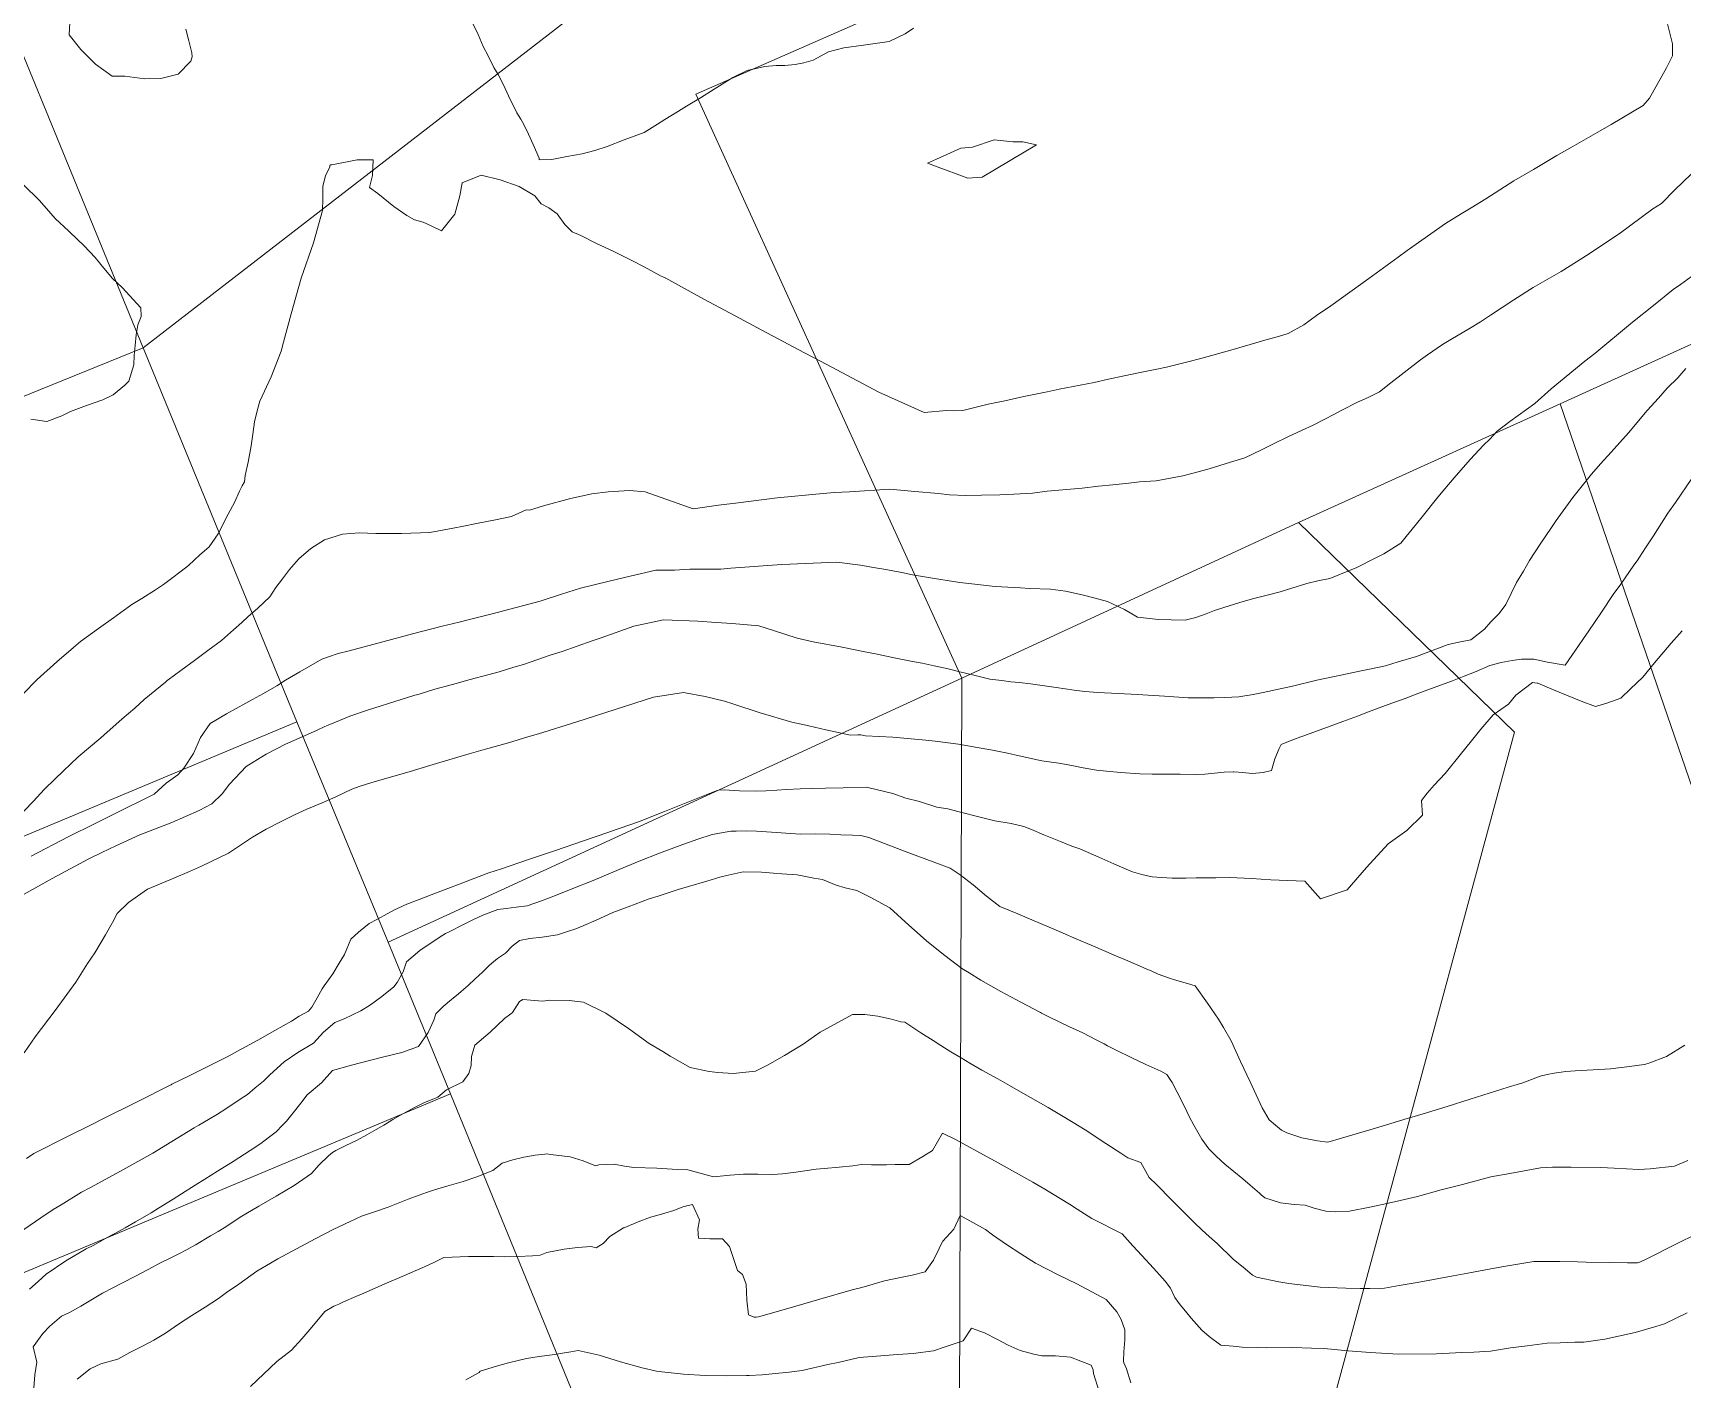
# Model space of a CAD drawing. Header units: inches. Extents: x 11351264 to 11356330, y 6702313 to 6706468.
# Drawn here: x 11352070.5 to 11352467.3, y 6704938.9 to 6705262.7 of the extents above; entities that cross this region are included whole.
import ezdxf

# ---------------------------------------------------------------- set-up
doc = ezdxf.new("R2010")
doc.units = ezdxf.units.IN
doc.header["$MEASUREMENT"] = 0
doc.layers.add('Shumate_Contours_clip1', color=7, linetype='Continuous', lineweight=0)
doc.layers.add('Shumate_Parcels_clip1', color=7, linetype='Continuous', lineweight=0)

msp = doc.modelspace()

# ---------------------------------------------------------------- linework, layer by layer
at = {"layer": 'Shumate_Contours_clip1'}
for points, elevation in [([(11352463.14, 6705267.54), (11352465.01, 6705260.12), (11352465.04, 6705257.22), (11352463.54, 6705254.32), (11352459.44, 6705247.07), (11352457.95, 6705245.33), (11352450.27, 6705240.75), (11352447.6, 6705239.22), (11352440.84, 6705235.35), (11352437.22, 6705233.27), (11352431.58, 6705229.9), (11352426.86, 6705227.14), (11352420.07, 6705222.88), (11352416.54, 6705220.65), (11352414.18, 6705219.2), (11352410.37, 6705216.92), (11352401.18, 6705210.4), (11352398.97, 6705208.79), (11352391.97, 6705203.71), (11352382.77, 6705197.13), (11352379.38, 6705194.81), (11352376.32, 6705192.57), (11352372.54, 6705190.47), (11352370.2, 6705189.74), (11352367.46, 6705188.97), (11352359.31, 6705186.57), (11352351.5, 6705184.46), (11352348.43, 6705183.6), (11352343.3, 6705182.32), (11352340.95, 6705181.85), (11352336.49, 6705180.98), (11352333.1, 6705180.26), (11352329.27, 6705179.44), (11352325.89, 6705178.65), (11352317.4, 6705177.07), (11352314.55, 6705176.41), (11352308.9, 6705175.32), (11352304.37, 6705174.24), (11352300.38, 6705173.44), (11352294.28, 6705171.95), (11352292.06, 6705171.83), (11352290.35, 6705171.89), (11352284.96, 6705171.43), (11352274.05, 6705176.33), (11352259.98, 6705183.79), (11352256.17, 6705185.81), (11352245.89, 6705191.25), (11352239.45, 6705194.73), (11352231.94, 6705198.69), (11352222.77, 6705203.74), (11352222.2, 6705204.02), (11352221.53, 6705204.31), (11352217.57, 6705206.5), (11352214.8, 6705207.92), (11352210.27, 6705210.2), (11352205.95, 6705212.2), (11352202.35, 6705213.99), (11352200.22, 6705214.88), (11352198.46, 6705216.7), (11352196.62, 6705219.27), (11352194.68, 6705220.66), (11352192.83, 6705221.65), (11352191.31, 6705223.56), (11352187.47, 6705225.8), (11352182.96, 6705227.45), (11352178.4, 6705228.5), (11352173.76, 6705226.68), (11352173.23, 6705223.53), (11352172.01, 6705219.14), (11352168.79, 6705215.17), (11352166.3, 6705216.32), (11352164.39, 6705217.2), (11352162.29, 6705217.78), (11352160.47, 6705218.87), (11352157.35, 6705221.01), (11352153.48, 6705224.1), (11352151.52, 6705225.59), (11352152.23, 6705228.45), (11352152.34, 6705232.26), (11352148.56, 6705232.22), (11352142.42, 6705231.04), (11352142.02, 6705231), (11352141.92, 6705230.82), (11352141.92, 6705230.49), (11352140.88, 6705228.46), (11352140.27, 6705225.84), (11352140.3, 6705222.89), (11352140.18, 6705220.02), (11352138, 6705212.26), (11352135.04, 6705203.73), (11352132.63, 6705195.2), (11352130.8, 6705188.34), (11352130.23, 6705186.17), (11352127.83, 6705180.02), (11352125.14, 6705174.15), (11352124.58, 6705172.17), (11352123.84, 6705169.23), (11352123.39, 6705166.21), (11352122.98, 6705163.42), (11352122.33, 6705159.53), (11352121.6, 6705156.28), (11352121.45, 6705154.74), (11352120.83, 6705153.79), (11352120.2, 6705152.53), (11352119, 6705149.81), (11352117.48, 6705146.95), (11352115.06, 6705142.21), (11352112.94, 6705139.09), (11352111.69, 6705138.08), (11352110.7, 6705137.17), (11352107.93, 6705134.67), (11352106.19, 6705133.27), (11352103.84, 6705131.47), (11352101.93, 6705130.07), (11352100.04, 6705128.77), (11352096.71, 6705126.71), (11352094.28, 6705125.23), (11352089.9, 6705122.07), (11352086.3, 6705119.49), (11352081.95, 6705116.35), (11352080.3, 6705114.91), (11352076.3, 6705111.45), (11352071.53, 6705107.2), (11352068.08, 6705103.71)], 1450), ([(11352079.41, 6705265.25), (11352079.25, 6705262.28), (11352082, 6705258.8), (11352085.56, 6705255.27), (11352089.56, 6705252.35), (11352092.63, 6705252.32), (11352097.4, 6705251.69), (11352101.26, 6705251.82), (11352105.49, 6705252.83), (11352108.48, 6705255.95), (11352108.82, 6705257.01), (11352108.72, 6705257.97), (11352108.06, 6705260.84), (11352107.28, 6705263.66)], 1450), ([(11352176.28, 6705265.18), (11352177.61, 6705262.36), (11352178.85, 6705259.5), (11352180.07, 6705257.23), (11352181.41, 6705254.44), (11352182.43, 6705252.79), (11352183.72, 6705250.23), (11352184.9, 6705247.61), (11352186.94, 6705243.53), (11352187.9, 6705242.04), (11352188.53, 6705240.91), (11352189.72, 6705238.4), (11352190.9, 6705235.88), (11352192.33, 6705232.62), (11352192.33, 6705232.22), (11352195.36, 6705232.29), (11352198.94, 6705232.99), (11352202.67, 6705233.65), (11352205.69, 6705234.45), (11352208.69, 6705235.45), (11352212.74, 6705237.03), (11352217.56, 6705238.84), (11352220.76, 6705240.8), (11352222.58, 6705241.9), (11352225.83, 6705243.93), (11352227.78, 6705245.14), (11352231.11, 6705247.18), (11352234.43, 6705249.25), (11352238.89, 6705252.05), (11352242.38, 6705253.73), (11352246.65, 6705254.67), (11352249.38, 6705254.9), (11352251.45, 6705254.94), (11352253.88, 6705255.14), (11352255.98, 6705255.56), (11352258.28, 6705256.2), (11352261.96, 6705258.2), (11352265.59, 6705259.19), (11352270.33, 6705259.82), (11352276.56, 6705260.73), (11352280.39, 6705262.56), (11352282.4, 6705263.91)], 1450), ([(11352469.49, 6705228.75), (11352465.59, 6705224.97), (11352462.33, 6705221.71), (11352460.26, 6705220.4), (11352452.16, 6705214.46), (11352444.3, 6705209.21), (11352441.9, 6705207.65), (11352438.24, 6705205.39), (11352431.52, 6705201.51), (11352426.84, 6705198.53), (11352421.23, 6705194.86), (11352418.8, 6705193.27), (11352416.18, 6705191.65), (11352411.67, 6705189.03), (11352409.66, 6705187.8), (11352406.06, 6705185.33), (11352404.41, 6705184.1), (11352397.23, 6705178.56), (11352394.5, 6705176.43), (11352391.82, 6705175.07), (11352389.21, 6705173.94), (11352385.48, 6705172.02), (11352383.36, 6705170.91), (11352381.49, 6705169.91), (11352378.52, 6705168.43), (11352375.76, 6705167.13), (11352372.46, 6705165.57), (11352369.2, 6705163.98), (11352365.93, 6705162.39), (11352362.09, 6705160.54), (11352358.7, 6705159.53), (11352353.56, 6705157.86), (11352350.85, 6705157.17), (11352347.23, 6705156.17), (11352340.78, 6705155.02), (11352336.75, 6705154.76), (11352334.22, 6705154.45), (11352330.36, 6705154.06), (11352326.86, 6705153.68), (11352322.96, 6705153.27), (11352314.57, 6705152.52), (11352311.03, 6705152), (11352306.53, 6705151.8), (11352303.12, 6705151.61), (11352298.78, 6705151.52), (11352294.98, 6705151.48), (11352291.04, 6705151.62), (11352288.39, 6705151.95), (11352282.73, 6705152.4), (11352276.68, 6705153), (11352267, 6705152.39), (11352263.3, 6705152.22), (11352259.74, 6705151.88), (11352249.56, 6705150.94), (11352240.21, 6705149.69), (11352235.45, 6705149.15), (11352229.36, 6705148.24), (11352217.8, 6705152.37), (11352214.04, 6705152.68), (11352211.46, 6705152.53), (11352208.94, 6705152.38), (11352204.98, 6705151.88), (11352199.85, 6705150.74), (11352193.34, 6705149), (11352189.98, 6705147.98), (11352189.17, 6705148.03), (11352185.68, 6705146.39), (11352181.8, 6705145.62), (11352177.25, 6705144.72), (11352174.07, 6705144.11), (11352171.63, 6705143.63), (11352166, 6705142.54), (11352159.18, 6705142.35), (11352153.01, 6705142.31), (11352148.98, 6705142.5), (11352144.96, 6705142.2), (11352140.67, 6705140.83), (11352137.38, 6705138.73), (11352134.48, 6705136.26), (11352132.27, 6705133.68), (11352130.59, 6705131.39), (11352128.95, 6705129.35), (11352127.48, 6705127.09), (11352124.63, 6705124.35), (11352122.25, 6705122.25), (11352120.78, 6705120.88), (11352118.8, 6705119.12), (11352115.85, 6705116.58), (11352112.61, 6705114.17), (11352109.35, 6705111.77), (11352106.09, 6705109.39), (11352103.04, 6705107.12), (11352102.9, 6705107.02), (11352102.79, 6705106.93), (11352102.38, 6705106.57), (11352097.3, 6705102.36), (11352094.99, 6705100.29), (11352092.01, 6705097.76), (11352086.83, 6705093.13), (11352081.37, 6705088.58), (11352079.53, 6705086.87), (11352077.85, 6705085.25), (11352075.8, 6705083.24), (11352073.3, 6705080.8), (11352070.55, 6705077.86), (11352066.36, 6705073.51)], 1448), ([(11352068.32, 6705226.12), (11352072.01, 6705222.53), (11352073.8, 6705220.55), (11352075.89, 6705218.12), (11352079.11, 6705215.04), (11352081.27, 6705213.08), (11352082.87, 6705211.53), (11352085.45, 6705208.71), (11352087.6, 6705206.14), (11352089.69, 6705203.71), (11352091.95, 6705201.5), (11352096.51, 6705196.62), (11352096.52, 6705194.51), (11352095.77, 6705192.5), (11352095.31, 6705190.1), (11352095.13, 6705187.54), (11352094.89, 6705185.18), (11352094.81, 6705182.88), (11352093.55, 6705178.94), (11352092.61, 6705178), (11352089.79, 6705175.67), (11352087.29, 6705174.47), (11352083.39, 6705173.12), (11352079.52, 6705171.67), (11352077.43, 6705170.64), (11352073.86, 6705169.26), (11352070.03, 6705169.85)], 1452), ([(11352471.38, 6705205.45), (11352466.95, 6705202.27), (11352465.19, 6705201.01), (11352460.45, 6705197.19), (11352455.39, 6705193.15), (11352446.32, 6705185.65), (11352443.95, 6705183.75), (11352435.85, 6705177.1), (11352431.85, 6705173.62), (11352425.88, 6705169.26), (11352422.84, 6705166.93), (11352421.06, 6705165.06), (11352419.55, 6705163.57), (11352416.34, 6705160.11), (11352412.46, 6705155.69), (11352410.27, 6705153.04), (11352408.58, 6705151.07), (11352404.75, 6705146.37), (11352402.35, 6705143.41), (11352400.96, 6705141.61), (11352399.67, 6705140.02), (11352395.58, 6705137.43), (11352393.27, 6705136.29), (11352389.09, 6705134.14), (11352382.59, 6705131.54), (11352379.68, 6705130.92), (11352377.03, 6705130.28), (11352373.41, 6705129.15), (11352370.62, 6705128.29), (11352367.13, 6705127.41), (11352363.92, 6705126.58), (11352360.88, 6705125.76), (11352357.04, 6705124.52), (11352354.79, 6705123.8), (11352352.82, 6705123), (11352350.28, 6705122.11), (11352347.72, 6705121.5), (11352344.4, 6705121.52), (11352341.3, 6705121.62), (11352336.32, 6705122.2), (11352333.19, 6705124.03), (11352329.04, 6705125.99), (11352325.79, 6705126.89), (11352322.97, 6705127.55), (11352318.99, 6705128.44), (11352315.36, 6705128.91), (11352310.32, 6705129.06), (11352308.11, 6705129.25), (11352302.04, 6705129.59), (11352295.67, 6705130.32), (11352293.56, 6705130.54), (11352287.46, 6705131.49), (11352282.14, 6705132.41), (11352279.55, 6705132.94), (11352275.24, 6705133.77), (11352272.77, 6705134.14), (11352269.67, 6705134.69), (11352263.97, 6705135.42), (11352250.74, 6705134.85), (11352238.42, 6705133.96), (11352236.02, 6705133.74), (11352228.53, 6705133.77), (11352224.85, 6705133.53), (11352220.4, 6705133.47), (11352214.25, 6705132.1), (11352209.17, 6705130.89), (11352202.3, 6705129.18), (11352197.72, 6705127.71), (11352192.56, 6705126.08), (11352186.76, 6705124.54), (11352180.98, 6705123.03), (11352175.2, 6705121.54), (11352173.08, 6705121.03), (11352169.01, 6705120.02), (11352161.87, 6705118.16), (11352154.72, 6705116.28), (11352146.59, 6705114.14), (11352143.96, 6705113.42), (11352141.64, 6705112.65), (11352140.01, 6705112.08), (11352137.4, 6705110.55), (11352134.73, 6705109.05), (11352131.32, 6705107.05), (11352129.16, 6705105.72), (11352126.02, 6705103.86), (11352123.37, 6705102.37), (11352121.74, 6705101.5), (11352117.07, 6705098.95), (11352113.13, 6705096.62), (11352110.83, 6705093.23), (11352109.16, 6705089.4), (11352106.79, 6705085.89), (11352105.34, 6705084.27), (11352102.53, 6705082.26), (11352099.65, 6705079.6), (11352097.77, 6705078.66), (11352091.94, 6705075.74), (11352088.21, 6705073.93), (11352085.45, 6705072.57), (11352078.95, 6705069.39), (11352070.07, 6705064.69)], 1446), ([(11352468.23, 6705182.04), (11352466.31, 6705179.78), (11352463.75, 6705177.28), (11352461.67, 6705174.91), (11352458.95, 6705171.9), (11352454.46, 6705166.54), (11352450.25, 6705161.91), (11352447.68, 6705159.07), (11352445.53, 6705156.57), (11352441.03, 6705151.02), (11352437.03, 6705145.43), (11352435.89, 6705143.75), (11352433.13, 6705139.74), (11352430.6, 6705135.87), (11352429.15, 6705133.28), (11352427.49, 6705130.56), (11352424.91, 6705125.27), (11352423.32, 6705123.06), (11352421.3, 6705121.1), (11352419.74, 6705119.29), (11352416.5, 6705116.71), (11352413.59, 6705116.19), (11352411.04, 6705115.66), (11352403.44, 6705112.77), (11352398.98, 6705111.43), (11352395.99, 6705110.52), (11352392.11, 6705109.72), (11352390.07, 6705109.31), (11352386.7, 6705108.59), (11352383.31, 6705107.88), (11352379.42, 6705107.08), (11352373.61, 6705105.62), (11352366.54, 6705104.05), (11352364.12, 6705103.61), (11352360.67, 6705103.06), (11352357.28, 6705102.85), (11352354.74, 6705102.77), (11352348.47, 6705102.78), (11352342.77, 6705103.17), (11352336.3, 6705103.63), (11352331.67, 6705103.84), (11352326.71, 6705104.05), (11352323.62, 6705104.32), (11352321.05, 6705104.66), (11352316.68, 6705105.3), (11352313.9, 6705105.67), (11352310.53, 6705106.15), (11352307.92, 6705106.45), (11352305.78, 6705106.65), (11352303.67, 6705106.96), (11352300.74, 6705107.27), (11352296.89, 6705108.28), (11352293.5, 6705109.07), (11352290.7, 6705109.76), (11352287.36, 6705110.5), (11352284.45, 6705111.12), (11352282.13, 6705111.55), (11352278.15, 6705112.36), (11352273.26, 6705113.35), (11352270.29, 6705113.98), (11352265.23, 6705115), (11352258.23, 6705116.26), (11352254.42, 6705117.15), (11352248.73, 6705118.97), (11352245.2, 6705120.1), (11352238.74, 6705120.67), (11352234.91, 6705120.88), (11352230.48, 6705121.22), (11352222.24, 6705121.54), (11352215.08, 6705120.06), (11352207.22, 6705117.26), (11352205.07, 6705116.51), (11352197.86, 6705113.98), (11352194.98, 6705113.02), (11352188.52, 6705110.8), (11352186.25, 6705110.16), (11352182.68, 6705109.08), (11352179.98, 6705108.32), (11352175.74, 6705107.17), (11352171.48, 6705106.04), (11352167.25, 6705104.85), (11352163.43, 6705103.69), (11352162.82, 6705103.51), (11352162.41, 6705103.4), (11352159.15, 6705102.38), (11352151, 6705099.82), (11352146.78, 6705098.36), (11352144.27, 6705097.36), (11352141.51, 6705096.22), (11352140.74, 6705095.86), (11352138.71, 6705094.95), (11352136.02, 6705093.77), (11352133.29, 6705092.53), (11352131.29, 6705091.63), (11352126.6, 6705089.21), (11352123.52, 6705087.3), (11352122.46, 6705086.69), (11352121.8, 6705086.24), (11352117.77, 6705082), (11352116.02, 6705079.73), (11352113.55, 6705077.29), (11352110.54, 6705075.66), (11352103.93, 6705072.81), (11352096.23, 6705069.83), (11352090.48, 6705067.22), (11352087.07, 6705065.6), (11352083.94, 6705064.09), (11352075.14, 6705059.29), (11352066.37, 6705054.47)], 1444), ([(11352469.69, 6705155.6), (11352465.75, 6705149.81), (11352463.92, 6705147.2), (11352460.45, 6705141.78), (11352458.5, 6705138.91), (11352457.09, 6705136.61), (11352456.48, 6705135.72), (11352455.73, 6705134.71), (11352452.54, 6705130.12), (11352450.75, 6705127.64), (11352447.89, 6705123.43), (11352444.87, 6705118.95), (11352443.56, 6705117.04), (11352442.39, 6705115.34), (11352439.22, 6705110.65), (11352434.9, 6705111.41), (11352431.61, 6705112.06), (11352428.7, 6705112.12), (11352426.43, 6705111.75), (11352423.78, 6705111.3), (11352421.07, 6705110.56), (11352417.77, 6705109.13), (11352414.92, 6705107.98), (11352412.04, 6705106.87), (11352409.19, 6705105.83), (11352406.15, 6705104.72), (11352403.37, 6705103.67), (11352400.66, 6705102.66), (11352397.5, 6705101.49), (11352394.42, 6705100.36), (11352391.85, 6705099.39), (11352389.24, 6705098.42), (11352385.71, 6705097.12), (11352382.61, 6705095.98), (11352380.23, 6705095.09), (11352377.81, 6705094.18), (11352373.8, 6705092.74), (11352370.83, 6705091.53), (11352370.37, 6705090.62), (11352369.3, 6705088.13), (11352368.49, 6705085.3), (11352366.54, 6705084.83), (11352363.87, 6705084.56), (11352361.64, 6705084.84), (11352359.5, 6705085.01), (11352359.3, 6705085.01), (11352357.16, 6705084.89), (11352354.84, 6705084.65), (11352352.52, 6705084.42), (11352350.2, 6705084.33), (11352346.55, 6705084.39), (11352339.84, 6705084.42), (11352336.82, 6705084.5), (11352332.3, 6705084.84), (11352328.84, 6705085.13), (11352326.41, 6705085.37), (11352323.17, 6705085.94), (11352320.48, 6705086.53), (11352317.35, 6705087.04), (11352313.3, 6705087.6), (11352307.79, 6705088.82), (11352305.02, 6705089.45), (11352300.99, 6705090.3), (11352297.71, 6705090.82), (11352293.19, 6705091.67), (11352287.6, 6705092.38), (11352285.32, 6705092.64), (11352277.41, 6705093.35), (11352270.82, 6705093.67), (11352269.73, 6705093.86), (11352269.03, 6705093.87), (11352267.11, 6705093.84), (11352264.69, 6705094.36), (11352261.3, 6705095.1), (11352257.19, 6705096.02), (11352253.08, 6705096.97), (11352245.52, 6705099.2), (11352238.89, 6705101.33), (11352236.94, 6705101.96), (11352232.29, 6705103.11), (11352227.04, 6705104.05), (11352219.82, 6705102.98), (11352210.57, 6705099.95), (11352201.35, 6705097), (11352192.16, 6705094.16), (11352189.59, 6705093.41), (11352184.93, 6705091.97), (11352179.4, 6705090.45), (11352175.47, 6705089.31), (11352172.16, 6705088.32), (11352166.01, 6705086.49), (11352161.28, 6705085.1), (11352156.54, 6705083.71), (11352154.58, 6705083.15), (11352151.81, 6705082.32), (11352149.25, 6705081.58), (11352147.22, 6705080.83), (11352143.4, 6705079.01), (11352140.09, 6705077.56), (11352136.42, 6705076.04), (11352133.46, 6705074.68), (11352130.27, 6705073.04), (11352126.65, 6705071.21), (11352123.38, 6705069.26), (11352120.7, 6705067.53), (11352117.58, 6705065.44), (11352111.05, 6705062.3), (11352108.15, 6705061.02), (11352104.42, 6705059.37), (11352098.04, 6705056.73), (11352093.47, 6705053.53), (11352090.78, 6705050.9), (11352089.68, 6705048.73), (11352087.95, 6705045.79), (11352085.43, 6705041.46), (11352083.62, 6705038.87), (11352080.87, 6705034.38), (11352075.86, 6705027.59), (11352071.08, 6705021.25), (11352068.39, 6705017.37)], 1442), ([(11352467.31, 6705118.92), (11352464.69, 6705115.98), (11352460.71, 6705111.25), (11352457.89, 6705107.78), (11352454.88, 6705104.92), (11352452.56, 6705102.69), (11352449.24, 6705101.48), (11352446.49, 6705100.7), (11352443.02, 6705102.03), (11352439.52, 6705103.43), (11352435.99, 6705104.89), (11352432.63, 6705106.32), (11352432.48, 6705106.36), (11352431.29, 6705106.47), (11352427.31, 6705103.47), (11352425.52, 6705101.23), (11352423.7, 6705099.98), (11352421.89, 6705098.68), (11352418.86, 6705095.29), (11352416.64, 6705092.41), (11352413.93, 6705089.11), (11352410.34, 6705084.62), (11352407.63, 6705081.81), (11352406.02, 6705079.83), (11352404.62, 6705078.11), (11352404.86, 6705074.58), (11352401.12, 6705070.87), (11352396.63, 6705067.69), (11352391.41, 6705061.95), (11352386.74, 6705056.64), (11352380.34, 6705054.42), (11352376.53, 6705058.7), (11352374.44, 6705058.75), (11352368.39, 6705059.01), (11352363.74, 6705059.29), (11352358.39, 6705059.55), (11352355.12, 6705059.48), (11352352.65, 6705059.46), (11352350.39, 6705059.46), (11352347.95, 6705059.38), (11352344.66, 6705059.4), (11352342.09, 6705059.56), (11352339.84, 6705059.74), (11352339.39, 6705059.77), (11352337.32, 6705060.31), (11352335.12, 6705060.92), (11352332.98, 6705061.79), (11352330.57, 6705062.85), (11352326.94, 6705064.48), (11352322.4, 6705066.43), (11352320.51, 6705067.13), (11352317.77, 6705068.2), (11352313.77, 6705069.87), (11352310.81, 6705071.1), (11352308.94, 6705071.87), (11352305.9, 6705072.52), (11352301.94, 6705073.19), (11352298.39, 6705074.12), (11352293.41, 6705075.4), (11352290.68, 6705076.06), (11352288.04, 6705076.51), (11352283.8, 6705077.84), (11352280.51, 6705078.69), (11352277.4, 6705079.74), (11352273.06, 6705080.78), (11352271.03, 6705081.32), (11352265.5, 6705081.14), (11352261.21, 6705081.05), (11352257.91, 6705080.96), (11352255.13, 6705080.89), (11352251.85, 6705080.73), (11352249.47, 6705080.59), (11352246.87, 6705080.44), (11352244.54, 6705080.3), (11352240.49, 6705080.42), (11352236.81, 6705080.62), (11352235.5, 6705080.58), (11352234.88, 6705080.43), (11352228.52, 6705077.89), (11352222.5, 6705075.47), (11352216.19, 6705072.94), (11352209.44, 6705070.61), (11352208.85, 6705070.41), (11352202.77, 6705068.32), (11352196.27, 6705066.1), (11352189.78, 6705063.88), (11352183.29, 6705061.68), (11352180.24, 6705060.71), (11352176.23, 6705059.19), (11352173.27, 6705058.06), (11352170.31, 6705056.93), (11352166.37, 6705055.41), (11352163.42, 6705054.28), (11352160.47, 6705053.13), (11352157.47, 6705051.76), (11352155.06, 6705050.45), (11352153.22, 6705049.49), (11352151.38, 6705048.53), (11352148.84, 6705046.38), (11352147.04, 6705044.72), (11352145.48, 6705041.08), (11352144.2, 6705038.94), (11352142.69, 6705036.42), (11352140.55, 6705033.49), (11352140.07, 6705032.77), (11352138.87, 6705030.65), (11352137.61, 6705028.4), (11352136.8, 6705027.42), (11352134.6, 6705026.18), (11352132.75, 6705025.04), (11352128.68, 6705022.72), (11352124.59, 6705020.43), (11352120.79, 6705018.32), (11352120.48, 6705018.16), (11352117.75, 6705016.64), (11352112.12, 6705013.86), (11352108.09, 6705011.87), (11352103.96, 6705009.82), (11352103.77, 6705009.71), (11352103.53, 6705009.57), (11352095.58, 6705005.62), (11352087.29, 6705001.47), (11352084.35, 6705000), (11352079.01, 6704997.32), (11352070.73, 6704993.16), (11352068.98, 6704991.94)], 1440), ([(11352468, 6705019.2), (11352463.58, 6705016.54), (11352459.29, 6705014.92), (11352458.76, 6705014.73), (11352458.6, 6705014.7), (11352458.21, 6705014.58), (11352454.7, 6705014.08), (11352450.11, 6705013.56), (11352445.89, 6705013.31), (11352441.62, 6705013.03), (11352439.35, 6705012.89), (11352436.5, 6705012.53), (11352434.84, 6705012.15), (11352433.2, 6705011.75), (11352428.98, 6705010.18), (11352427.63, 6705009.76), (11352425.44, 6705009.09), (11352416.34, 6705006.26), (11352410.77, 6705004.46), (11352405, 6705002.71), (11352400.34, 6705001.36), (11352395.93, 6705000), (11352393.57, 6704999.27), (11352385.34, 6704996.85), (11352382.11, 6704995.93), (11352379.62, 6704996.18), (11352375.82, 6704996.97), (11352372.21, 6704998.12), (11352370.93, 6704998.78), (11352369.47, 6705000), (11352367.93, 6705001.29), (11352366.24, 6705004.12), (11352363.39, 6705010.37), (11352361.1, 6705015.31), (11352358.79, 6705020.25), (11352357.01, 6705023.51), (11352355.77, 6705025.51), (11352353.09, 6705029.36), (11352350.13, 6705033.51), (11352348.3, 6705034.06), (11352345.76, 6705034.76), (11352343.72, 6705035.43), (11352341.28, 6705036.29), (11352339.38, 6705037.16), (11352338.7, 6705037.45), (11352338.37, 6705037.6), (11352336.35, 6705038.48), (11352333.98, 6705039.49), (11352330.7, 6705040.9), (11352328.7, 6705041.75), (11352325.14, 6705043.27), (11352321.71, 6705044.72), (11352318.37, 6705046.15), (11352315.03, 6705047.58), (11352310.87, 6705049.37), (11352307.45, 6705050.84), (11352303.14, 6705052.61), (11352299.99, 6705055.04), (11352296.73, 6705057.77), (11352293.59, 6705060.18), (11352291.24, 6705061.82), (11352287.76, 6705063.1), (11352280.65, 6705065.76), (11352276.48, 6705067.31), (11352271.66, 6705069.19), (11352270.99, 6705069.33), (11352269.74, 6705069.65), (11352267.67, 6705069.72), (11352264.9, 6705069.86), (11352262.23, 6705069.97), (11352258.79, 6705070.09), (11352255.15, 6705069.98), (11352249.42, 6705070.43), (11352244.63, 6705070.75), (11352242.16, 6705070.78), (11352239.7, 6705070.74), (11352238.47, 6705070.74), (11352233.97, 6705069.88), (11352230.47, 6705068.77), (11352226.89, 6705067.52), (11352221.31, 6705065.46), (11352216.38, 6705063.48), (11352211.55, 6705061.46), (11352205.27, 6705058.84), (11352200.42, 6705056.91), (11352196.26, 6705055.25), (11352192.87, 6705053.97), (11352189.43, 6705052.74), (11352186.75, 6705052.44), (11352184.36, 6705052.15), (11352182.38, 6705051.89), (11352178.77, 6705050.53), (11352176.53, 6705049.43), (11352174.27, 6705048.34), (11352170.47, 6705046.4), (11352169.79, 6705046.06), (11352168.46, 6705045.33), (11352163.64, 6705041.99), (11352160.4, 6705039.27), (11352159.57, 6705036.85), (11352158.16, 6705034.3), (11352157.31, 6705033.25), (11352154.49, 6705030.94), (11352151.72, 6705028.95), (11352149.37, 6705027.53), (11352145.4, 6705025.59), (11352143.12, 6705024.67), (11352140.4, 6705022.33), (11352138, 6705019.7), (11352134.22, 6705017.49), (11352130.96, 6705015.23), (11352127.55, 6705012.08), (11352125.99, 6705010.55), (11352124, 6705008.95), (11352122.16, 6705007.38), (11352120.37, 6705006.26), (11352116.9, 6705003.91), (11352114.93, 6705002.61), (11352112.76, 6705001.31), (11352110.41, 6705000), (11352109.3, 6704999.38), (11352103.95, 6704996.09), (11352099.38, 6704993.23), (11352090.7, 6704988.41), (11352084.4, 6704985.02), (11352082.22, 6704983.85), (11352077.28, 6704980.81), (11352075.41, 6704979.68), (11352072.41, 6704977.68), (11352067.3, 6704974.2)], 1438), ([(11352468.74, 6704991.52), (11352465.5, 6704990.15), (11352459.63, 6704989.51), (11352456.92, 6704989.31), (11352450.98, 6704989.65), (11352447.76, 6704989.82), (11352440.64, 6704989.92), (11352436.14, 6704989.85), (11352433.23, 6704989.72), (11352425.89, 6704988.38), (11352421.33, 6704987.53), (11352414.51, 6704985.72), (11352409.36, 6704984.43), (11352403.64, 6704982.84), (11352397.39, 6704981.39), (11352392.18, 6704980.22), (11352387.3, 6704979.31), (11352383.83, 6704979.12), (11352381.57, 6704979.3), (11352378.79, 6704980.03), (11352376.61, 6704980.77), (11352373.98, 6704980.91), (11352370.73, 6704981.26), (11352366.95, 6704982.52), (11352366.03, 6704983.24), (11352365.61, 6704983.6), (11352363.38, 6704985.52), (11352361.61, 6704987.04), (11352359.48, 6704988.82), (11352357.33, 6704990.59), (11352355.28, 6704992.41), (11352353.83, 6704993.92), (11352353.44, 6704994.33), (11352351.8, 6704996.65), (11352349.87, 6705000), (11352348.78, 6705001.9), (11352347.51, 6705004.6), (11352345.83, 6705007.94), (11352344.62, 6705010.24), (11352343.36, 6705012.2), (11352341.86, 6705012.96), (11352338.3, 6705014.61), (11352334.74, 6705016.25), (11352331.17, 6705017.99), (11352329.03, 6705019.11), (11352328.29, 6705019.52), (11352326.35, 6705020.53), (11352323.09, 6705022.18), (11352319.89, 6705023.68), (11352317.41, 6705024.85), (11352314.92, 6705026.06), (11352313.15, 6705026.96), (11352312.93, 6705027.09), (11352308.22, 6705029.54), (11352303.4, 6705032.18), (11352298.62, 6705034.86), (11352295.77, 6705036.61), (11352293.99, 6705037.66), (11352289.9, 6705040.83), (11352285.59, 6705044.29), (11352284, 6705045.66), (11352281.25, 6705048.11), (11352276.66, 6705052.28), (11352272.09, 6705054.77), (11352268.76, 6705056.43), (11352265.91, 6705057.12), (11352263.76, 6705057.74), (11352260.46, 6705059.05), (11352258.39, 6705059.43), (11352254.41, 6705060.24), (11352250.72, 6705060.47), (11352248.71, 6705060.65), (11352245.81, 6705060.87), (11352241.42, 6705060.96), (11352237.76, 6705060.15), (11352235.81, 6705059.61), (11352232.66, 6705058.71), (11352228.28, 6705057.39), (11352225.77, 6705056.65), (11352220.95, 6705055.09), (11352218.79, 6705054.43), (11352213.71, 6705052.54), (11352210.08, 6705051.14), (11352206.02, 6705049.31), (11352203.07, 6705048.06), (11352201.14, 6705047.25), (11352199.12, 6705046.55), (11352196.7, 6705045.79), (11352193.01, 6705045.22), (11352190.09, 6705044.89), (11352187.58, 6705044.4), (11352185.82, 6705043.07), (11352184.22, 6705041.37), (11352182.27, 6705040.11), (11352180.4, 6705038.51), (11352178.68, 6705036.83), (11352176.95, 6705035.16), (11352175.25, 6705033.57), (11352175.14, 6705033.47), (11352174.77, 6705033.15), (11352172.87, 6705031.6), (11352171.2, 6705030.22), (11352169.25, 6705028.53), (11352167.42, 6705026.75), (11352166.97, 6705025.27), (11352165.62, 6705022.26), (11352163.3, 6705018.93), (11352159.26, 6705017.5), (11352154.61, 6705016.32), (11352151.8, 6705015.65), (11352147.16, 6705014.44), (11352142.62, 6705013.14), (11352139.98, 6705010.18), (11352136.47, 6705007.31), (11352134.94, 6705005.27), (11352133.13, 6705002.93), (11352131.49, 6705000.91), (11352130.59, 6705000), (11352129.01, 6704998.38), (11352127.09, 6704996.9), (11352125.32, 6704995.58), (11352122.79, 6704993.9), (11352118.65, 6704991.25), (11352114.91, 6704988.92), (11352111.88, 6704987.02), (11352109.58, 6704985.57), (11352106.29, 6704983.49), (11352104.28, 6704982.18), (11352100.71, 6704979.98), (11352098.94, 6704978.87), (11352095.19, 6704976.69), (11352092.73, 6704975.32), (11352091.25, 6704974.46), (11352088.36, 6704972.92), (11352085.17, 6704971.15), (11352083.35, 6704970.2), (11352078.42, 6704967.33), (11352073.73, 6704964.1), (11352071.78, 6704962.38), (11352069.69, 6704960.52)], 1436), ([(11352471.19, 6704974.03), (11352465.65, 6704971.27), (11352458.81, 6704967.86), (11352457.3, 6704967.12), (11352457.04, 6704967.02), (11352456.56, 6704966.9), (11352454.22, 6704966.88), (11352449.78, 6704966.95), (11352444.24, 6704967.04), (11352442.14, 6704967.09), (11352437.93, 6704967.16), (11352434.55, 6704967.18), (11352431.62, 6704967.22), (11352423.97, 6704965.88), (11352420.87, 6704965.33), (11352415.76, 6704964.36), (11352412.21, 6704963.73), (11352407.51, 6704962.87), (11352403.54, 6704962.16), (11352399.24, 6704961.38), (11352394.87, 6704960.6), (11352392.15, 6704960.65), (11352389.88, 6704960.66), (11352386.41, 6704960.74), (11352380.2, 6704961), (11352372.69, 6704961.9), (11352370.3, 6704962.32), (11352364.9, 6704963.42), (11352363.95, 6704963.86), (11352362.15, 6704965.4), (11352360.94, 6704966.49), (11352359.39, 6704967.69), (11352359.19, 6704967.85), (11352355.44, 6704971.48), (11352353.55, 6704973.21), (11352351.88, 6704974.75), (11352349.93, 6704976.57), (11352346.93, 6704979.51), (11352344.45, 6704982.03), (11352340.97, 6704985.6), (11352339.1, 6704987.43), (11352337.06, 6704991), (11352333.94, 6704992.16), (11352332.26, 6704993.25), (11352328.65, 6704995.56), (11352323.7, 6704998.83), (11352321.82, 6705000), (11352321.22, 6705000.37), (11352314.79, 6705004.26), (11352308.71, 6705007.71), (11352305.46, 6705009.55), (11352302.64, 6705011.12), (11352298.79, 6705013.22), (11352295.91, 6705014.94), (11352293.85, 6705016.15), (11352291.4, 6705017.61), (11352288.96, 6705019.13), (11352287.11, 6705020.32), (11352284.16, 6705022.19), (11352280.27, 6705024.76), (11352279.3, 6705024.82), (11352277.12, 6705025.47), (11352273.81, 6705026.2), (11352270.68, 6705026.59), (11352267.73, 6705026.64), (11352259.9, 6705022.32), (11352255.86, 6705019.5), (11352251.33, 6705016.75), (11352247.24, 6705014.41), (11352244.38, 6705012.97), (11352239.03, 6705012.4), (11352235.27, 6705012.64), (11352233.25, 6705012.88), (11352228.63, 6705013.83), (11352223.86, 6705016.6), (11352222.08, 6705017.7), (11352218.75, 6705019.6), (11352213.84, 6705023.26), (11352208.35, 6705026.93), (11352202.95, 6705029.59), (11352199.55, 6705029.97), (11352194.82, 6705030.04), (11352193.17, 6705029.83), (11352192.17, 6705029.87), (11352188.42, 6705030.2), (11352187.55, 6705029.76), (11352185.89, 6705027.1), (11352185.53, 6705026.73), (11352183.98, 6705025.65), (11352180.53, 6705022.38), (11352176.84, 6705019.27), (11352176.06, 6705016.49), (11352175.98, 6705014.34), (11352175.37, 6705012.39), (11352173.97, 6705010.44), (11352170.02, 6705008.45), (11352167.94, 6705006.75), (11352164.59, 6705005.34), (11352162.46, 6705004.28), (11352159.49, 6705002.72), (11352157.12, 6705001.31), (11352155.35, 6705000.25), (11352154.91, 6705000), (11352153.09, 6704998.95), (11352150.82, 6704997.66), (11352148.52, 6704996.39), (11352145.67, 6704995.04), (11352143.4, 6704993.89), (11352142.57, 6704993.37), (11352141.62, 6704992.62), (11352139.35, 6704990.48), (11352137.57, 6704988.33), (11352133.34, 6704985.5), (11352129.05, 6704982.93), (11352124.87, 6704980.48), (11352120.39, 6704977.83), (11352116.91, 6704975.55), (11352115.09, 6704974.44), (11352113.27, 6704973.36), (11352109.79, 6704971.29), (11352109.67, 6704971.22), (11352109.6, 6704971.18), (11352107.61, 6704970.1), (11352105.49, 6704968.98), (11352103.33, 6704967.91), (11352101.19, 6704966.83), (11352098.21, 6704965.29), (11352095, 6704963.58), (11352092.08, 6704962.06), (11352089.7, 6704960.83), (11352087.28, 6704959.57), (11352082.02, 6704956.45), (11352079.29, 6704954.95), (11352077.36, 6704954.03), (11352074.56, 6704951.59), (11352072.92, 6704949.85), (11352070.55, 6704946.68), (11352071.47, 6704942.95), (11352071, 6704939.88), (11352070.71, 6704936.78)], 1434), ([(11352468.54, 6704954.86), (11352463.07, 6704952.16), (11352460.99, 6704951.51), (11352456, 6704950.07), (11352452.02, 6704949.2), (11352448.71, 6704948.52), (11352443.65, 6704947.78), (11352441.5, 6704947.74), (11352437.95, 6704947.61), (11352434.86, 6704947.56), (11352430.06, 6704946.86), (11352426.04, 6704946.39), (11352421.21, 6704945.64), (11352417.19, 6704945.36), (11352414.33, 6704945.3), (11352408.19, 6704944.96), (11352399.11, 6704944.93), (11352392.29, 6704945.32), (11352387, 6704945.7), (11352381.23, 6704946.26), (11352378.12, 6704946.37), (11352373.56, 6704946.52), (11352367.43, 6704946.44), (11352365.15, 6704946.48), (11352361.46, 6704946.55), (11352359.27, 6704946.81), (11352356.35, 6704947.09), (11352353.56, 6704949.15), (11352351.77, 6704950.64), (11352349.19, 6704953.52), (11352347.83, 6704955.2), (11352346.52, 6704956.77), (11352345.29, 6704958.51), (11352344.26, 6704960.76), (11352342.9, 6704962.44), (11352341.54, 6704964), (11352340.17, 6704965.58), (11352337.3, 6704968.62), (11352335.18, 6704970.96), (11352332.6, 6704973.86), (11352325.28, 6704977.55), (11352321.75, 6704979.79), (11352319.9, 6704980.99), (11352314.01, 6704984.55), (11352311.12, 6704986.27), (11352302.74, 6704990.96), (11352292.48, 6704996.5), (11352289.38, 6704998.1), (11352286.92, 6704993.87), (11352284.65, 6704992.47), (11352281.35, 6704990.53), (11352277.95, 6704990.56), (11352275.86, 6704990.47), (11352272.29, 6704990.42), (11352269.86, 6704990.51), (11352267.8, 6704990.24), (11352264.48, 6704989.89), (11352260.93, 6704989.53), (11352258.93, 6704989.37), (11352254.1, 6704988.71), (11352250.9, 6704988.3), (11352248.44, 6704988.15), (11352244.96, 6704988.22), (11352241.46, 6704988.23), (11352238.27, 6704987.97), (11352234.23, 6704987.54), (11352228.1, 6704989.22), (11352224.35, 6704989.43), (11352220.6, 6704989.63), (11352215.12, 6704989.84), (11352212.88, 6704990.09), (11352210.38, 6704990.59), (11352206.68, 6704990.45), (11352205.89, 6704990.18), (11352202.94, 6704991.43), (11352199.77, 6704992.37), (11352195.04, 6704992.95), (11352194.17, 6704993.05), (11352193.67, 6704992.98), (11352191.37, 6704992.76), (11352188.62, 6704992.3), (11352185.97, 6704991.67), (11352183.39, 6704990.87), (11352181.19, 6704989.1), (11352177.32, 6704987.52), (11352174, 6704986.4), (11352170.09, 6704985.3), (11352167.16, 6704984.45), (11352165.17, 6704983.8), (11352160.76, 6704982.15), (11352156.01, 6704980.29), (11352152.94, 6704979.23), (11352149.54, 6704978.08), (11352146.82, 6704976.8), (11352142.93, 6704974.93), (11352138.44, 6704972.6), (11352133.96, 6704970.2), (11352129.47, 6704967.79), (11352127.64, 6704966.79), (11352124.42, 6704964.89), (11352120.05, 6704961.7), (11352117.12, 6704959.75), (11352115.14, 6704958.32), (11352111.98, 6704956.23), (11352108.74, 6704954.19), (11352105.56, 6704952.11), (11352102.65, 6704950.14), (11352102.49, 6704950.03), (11352102.46, 6704950.01), (11352102.41, 6704949.98), (11352099.6, 6704948.24), (11352096.72, 6704946.71), (11352093.83, 6704945.26), (11352090.95, 6704943.71), (11352086.82, 6704942.54), (11352084.32, 6704941.35), (11352081.17, 6704938.85)], 1432), ([(11352334.7, 6704938.02), (11352333.62, 6704941.36), (11352333.03, 6704942.79), (11352332.9, 6704943.18), (11352332.97, 6704945.46), (11352333.23, 6704948.35), (11352333.27, 6704950.74), (11352332.36, 6704953.27), (11352331.28, 6704955.11), (11352328.74, 6704958.07), (11352321.7, 6704961.84), (11352317.2, 6704963.98), (11352311.77, 6704966.77), (11352308.23, 6704969), (11352304.75, 6704971.28), (11352301.37, 6704973.64), (11352299.67, 6704974.87), (11352293.64, 6704978.24), (11352292.07, 6704974.97), (11352289.45, 6704972.05), (11352288.86, 6704971.03), (11352288.55, 6704970.32), (11352287.16, 6704967.54), (11352285.22, 6704964.67), (11352282.07, 6704963.92), (11352279.68, 6704963.4), (11352275.38, 6704962.52), (11352269.95, 6704960.95), (11352267.64, 6704960.34), (11352259.88, 6704958.13), (11352252.11, 6704955.9), (11352245.06, 6704953.84), (11352244.5, 6704953.78), (11352244.06, 6704953.81), (11352242.71, 6704954.33), (11352242.32, 6704957.88), (11352242.16, 6704961.74), (11352241.25, 6704964.08), (11352240.05, 6704965.02), (11352238.84, 6704968.6), (11352238.08, 6704970.76), (11352236.41, 6704972.66), (11352233.39, 6704972.64), (11352230.62, 6704972.8), (11352230.53, 6704974.98), (11352230.9, 6704977.23), (11352229.2, 6704980.86), (11352226.88, 6704980.36), (11352224.7, 6704979.49), (11352222.58, 6704978.85), (11352220.65, 6704978.28), (11352219.14, 6704977.86), (11352216.16, 6704976.76), (11352212.9, 6704975.34), (11352212.77, 6704975.3), (11352212.73, 6704975.31), (11352212.62, 6704975.32), (11352209.35, 6704973.21), (11352207.74, 6704971.52), (11352206.02, 6704970.46), (11352204.86, 6704970.81), (11352201.56, 6704970.56), (11352198.37, 6704970.14), (11352194.18, 6704969.35), (11352192.57, 6704968.72), (11352190.72, 6704968.52), (11352187.29, 6704968.41), (11352183.94, 6704968.32), (11352181.31, 6704968.36), (11352175.33, 6704968.38), (11352169.34, 6704968.13), (11352166.97, 6704966.95), (11352164.7, 6704965.92), (11352164.34, 6704965.77), (11352159.89, 6704963.83), (11352155, 6704961.71), (11352150.12, 6704959.6), (11352148.21, 6704958.79), (11352145.25, 6704957.5), (11352144.1, 6704956.94), (11352142.92, 6704956.47), (11352140.74, 6704955.14), (11352137.58, 6704951.35), (11352135.19, 6704948.55), (11352132.69, 6704945.82), (11352129.23, 6704943.12), (11352122.85, 6704937.11)], 1430), ([(11352327.06, 6704935.94), (11352325.68, 6704940.22), (11352325.58, 6704941.09), (11352325.15, 6704942.23), (11352320.14, 6704944.13), (11352316.53, 6704944.52), (11352313.29, 6704944.5), (11352311.36, 6704944.89), (11352308.08, 6704945.75), (11352305.15, 6704947.06), (11352302.56, 6704948.38), (11352299.44, 6704950.02), (11352296.32, 6704951.16), (11352294.3, 6704948.09), (11352290.02, 6704946.68), (11352287.18, 6704945.67), (11352282.27, 6704945.07), (11352278.53, 6704944.82), (11352273.48, 6704944.42), (11352269.35, 6704944.05), (11352264.23, 6704942.88), (11352261.78, 6704942.4), (11352255.59, 6704940.93), (11352252.43, 6704940.53), (11352249.2, 6704940.23), (11352245.97, 6704939.93), (11352242.88, 6704939.79), (11352242.49, 6704939.76), (11352242.21, 6704939.74), (11352237.39, 6704939.64), (11352232.25, 6704939.75), (11352227.05, 6704940.07), (11352221.81, 6704940.64), (11352220.57, 6704940.82), (11352217.07, 6704941.58), (11352211.92, 6704943.04), (11352206.72, 6704944.62), (11352201.68, 6704945.81), (11352199.94, 6704945.43), (11352195.42, 6704944.73), (11352192.34, 6704944.31), (11352189.29, 6704943.83), (11352184.94, 6704942.84), (11352182.05, 6704941.98), (11352178.13, 6704940.82), (11352177.9, 6704940.45), (11352174.69, 6704938.72)], 1428)]:
    msp.add_lwpolyline(points, dxfattribs=dict(at, elevation=elevation))
at = {"layer": 'Shumate_Contours_clip1', "elevation": 1452}
msp.add_lwpolyline([(11352285.78, 6705231.43), (11352287.92, 6705232.39), (11352293.76, 6705235.02), (11352296.59, 6705235.27), (11352301.81, 6705237.03), (11352306.27, 6705236.52), (11352308.73, 6705236.58), (11352311.96, 6705235.86), (11352305.65, 6705232.1), (11352298.89, 6705228.07), (11352295.43, 6705227.84), (11352287.66, 6705230.73)], close=True, dxfattribs=at)
at = {"layer": 'Shumate_Parcels_clip1'}
for points in [[(11352047, 6705309), (11352097, 6705187), (11351883.09, 6705100.19), (11351846, 6705191.5), (11351810.81, 6705285.29), (11352022, 6705369)], [(11352238.24, 6705296.26), (11352097, 6705187), (11352047, 6705309), (11352185.98, 6705369.05), (11352186, 6705369), (11352199, 6705337), (11352222, 6705304)], [(11352542, 6705221), (11352516, 6705209), (11352438, 6705173.5), (11352375, 6705145), (11352294, 6705107.5), (11352230, 6705248), (11352288, 6705273.5), (11352331, 6705290.5), (11352477.76, 6705355.95)], [(11352288, 6705273.5), (11352230, 6705248), (11352294, 6705107.5), (11352156, 6705044), (11352134, 6705097), (11352097, 6705187), (11352238.24, 6705296.26), (11352265, 6705283.5)], [(11352613.35, 6705047.5), (11352582, 6705023.5), (11352572, 6705014), (11352542, 6704983.5), (11352525, 6704962), (11352515.49, 6704948.33), (11352438, 6705173.5), (11352516, 6705209)], [(11352134, 6705097), (11351920.65, 6705007.69), (11351883.09, 6705100.19), (11352097, 6705187)], [(11352515.49, 6704948.33), (11352509, 6704939), (11352478, 6704898.5), (11352440, 6704897.5), (11352378.72, 6704916.28), (11352427, 6705094.5), (11352375, 6705145), (11352438, 6705173.5)], [(11352378.72, 6704916.28), (11352378, 6704916.5), (11352327, 6704930), (11352293.44, 6704931.97), (11352294, 6705107.5), (11352375, 6705145), (11352427, 6705094.5)], [(11352293.44, 6704931.97), (11352293, 6704932), (11352263, 6704929.5), (11352231, 6704921.5), (11352209.39, 6704913.64), (11352171, 6705007.5), (11352156, 6705044), (11352294, 6705107.5)], [(11352156, 6705044), (11352171, 6705007.5), (11351957.1, 6704917.96), (11351920.65, 6705007.69), (11352134, 6705097)], [(11352209.39, 6704913.64), (11352209, 6704913.5), (11351996.33, 6704821.64), (11351965, 6704898.5), (11351957.1, 6704917.96), (11352171, 6705007.5)]]:
    msp.add_lwpolyline(points, close=True, dxfattribs=at)

doc.saveas('drawing.dxf')
